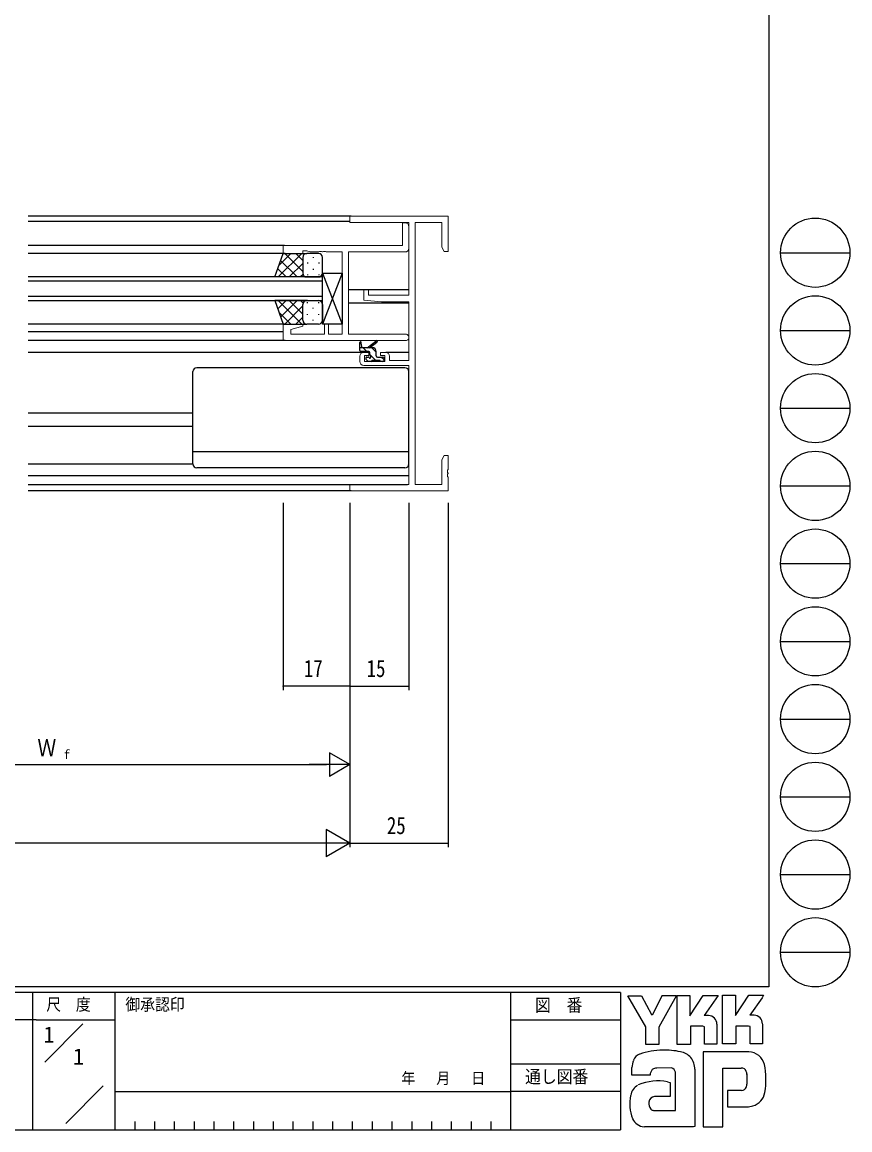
# Model space of a CAD drawing. Units: millimetres, scale not verified. Extents: x -397 to 397, y -282 to 282.
# Drawn here: x 185.9 to 396.7, y -282.1 to 0 of the extents above; entities that cross this region are included whole.
import ezdxf
from ezdxf.enums import TextEntityAlignment as Align

# ---------------------------------------------------------------- set-up
doc = ezdxf.new("R2010")
doc.units = ezdxf.units.MM
doc.header["$LTSCALE"] = 2
for name, color, linetype in [('0-1_USER1', 3, 'Continuous'), ('0-3_YKK_12', 2, 'Continuous'), ('0-4_YKK_13', 4, 'Continuous'), ('0-6_YKK_D', 6, 'Continuous'), ('0-7_YKK_ZWAK', 7, 'Continuous')]:
    doc.layers.add(name, color=color, linetype=linetype)
doc.layers.add('0-2_YKK_11', color=7, linetype='Continuous', lineweight=18)
doc.styles.add('ＭＳ ゴシック', font='')
doc.styles.get('ＭＳ ゴシック').set_extended_font_data('MS Gothic')

msp = doc.modelspace()

# ---------------------------------------------------------------- linework, layer by layer
at = {"layer": '0-2_YKK_11'}
for p, q in [((284.376, -57.53), (284.376, -52.1)), ((252.376, -81.1), (283.561, -81.1)), ((271.876, -86.401), (271.876, -85.101))]:
    msp.add_line(p, q, dxfattribs=at)
for points in [[(279.476, -85.101), (279.476, -86.201), (284.376, -86.201), (284.376, -71.201), (277.376, -71.201), (272.876, -70.807), (272.876, -68.201), (274.076, -68.201), (274.076, -69.501), (284.376, -69.501), (284.376, -51.031), (269.376, -51.031), (269.376, -49.401), (294.376, -49.401), (294.376, -58.401), (293.376, -58.401), (292.746, -57.309), (292.746, -51.031), (286.006, -51.031)], [(283.376, -51.1), (282.746, -51.1), (282.746, -56.9), (252.376, -56.9), (252.376, -58.9), (257.376, -58.9), (257.376, -58.2), (258.376, -58.2), (259.283, -58.53), (261.418, -58.53), (261.601, -58.41), (262.151, -58.41), (262.334, -58.53), (262.418, -58.53), (262.601, -58.41), (263.151, -58.41), (263.334, -58.53), (267.376, -58.53), (267.376, -79.47), (263.876, -79.47), (263.876, -76.9), (262.876, -76.9), (262.876, -79.47), (254.276, -79.47), (254.276, -78.261), (257.405, -77.423), (257.336, -76.9), (252.376, -76.9), (252.376, -81.1)], [(286.006, -51.031), (286.006, -117.771), (292.746, -117.771), (292.746, -111.492), (293.376, -110.401), (294.376, -110.401), (294.376, -113.942), (294.256, -114.126), (294.256, -114.676), (294.376, -114.859), (294.376, -114.942), (294.256, -115.126), (294.256, -115.676), (294.376, -115.859), (294.376, -119.401), (269.376, -119.401), (269.376, -117.771), (284.376, -117.771), (284.376, -87.401), (272.876, -87.401)], [(283.561, -79.47), (269.006, -79.47), (269.006, -58.53), (283.376, -58.53)], [(272.876, -84.101), (274.176, -84.101), (274.176, -84.901), (273.076, -84.901), (273.076, -86.401), (278.276, -86.401), (278.276, -84.901), (277.176, -84.901), (277.176, -84.101), (278.476, -84.101)]]:
    msp.add_lwpolyline(points, dxfattribs=at)
for centre, radius, start, end in [((283.376, -52.1), 1, 0.00001, 89.99999), ((283.376, -57.53), 1, 270.00001, 359.99999), ((283.561, -80.285), 0.815, 269.99999, 90.00001), ((272.876, -85.101), 1, 90.00001, 179.99999), ((278.476, -85.101), 1, 0.00001, 89.99999), ((272.876, -86.401), 1, 180.00001, 269.99999)]:
    msp.add_arc(centre, radius, start, end, dxfattribs=at)
at = {"layer": '0-3_YKK_12'}
for p, q in [((269.676, -49.401), (187.376, -49.401)), ((269.376, -50.801), (187.376, -50.801)), ((252.676, -56.9), (187.376, -56.901)), ((252.876, -58.9), (187.376, -58.901)), ((262.376, -64.901), (187.376, -64.901)), ((187.376, -65.901), (262.376, -65.901)), ((262.376, -70.901), (262.376, -64.901)), ((262.376, -69.901), (187.376, -69.901)), ((284.376, -68.201), (269.006, -68.201)), ((187.376, -70.901), (262.376, -70.901)), ((284.376, -71.601), (269.006, -71.601)), ((252.876, -76.9), (187.376, -76.899)), ((252.376, -78.901), (187.376, -78.901)), ((252.876, -81.1), (187.376, -81.101)), ((272.876, -84.101), (187.376, -84.101)), ((284.376, -84.101), (278.476, -84.101)), ((229.376, -99.601), (187.376, -99.601)), ((229.376, -103.001), (187.376, -103.001)), ((284.376, -115.501), (187.376, -115.501)), ((187.376, -117.771), (284.076, -117.771)), ((269.676, -119.401), (187.376, -119.401))]:
    msp.add_line(p, q, dxfattribs=at)
at = {"layer": '0-4_YKK_13'}
for p, q in [((250.229, -64.902), (252.372, -58.902)), ((257.104, -58.902), (251.104, -64.902)), ((254.276, -58.902), (251.315, -61.863)), ((252.372, -58.902), (258.372, -58.902)), ((257.372, -63.523), (252.752, -58.902)), ((257.372, -60.694), (255.581, -58.902)), ((261.372, -58.902), (258.372, -58.902)), ((255.924, -64.902), (251.728, -60.707)), ((257.372, -61.463), (253.932, -64.902)), ((257.372, -59.902), (257.372, -63.502)), ((257.372, -60.302), (257.372, -63.902)), ((258.594, -61.237), (258.594, -61.437)), ((260.009, -59.822), (260.009, -60.022)), ((261.424, -61.237), (261.424, -61.437)), ((262.372, -63.902), (262.372, -59.902)), ((253.095, -64.902), (250.984, -62.791)), ((257.429, -64.234), (256.761, -64.902)), ((258.594, -64.267), (258.594, -64.467)), ((260.009, -62.852), (260.009, -63.052)), ((261.424, -64.267), (261.424, -64.467)), ((262.376, -76.9), (262.376, -63.9)), ((262.376, -63.9), (267.376, -63.9)), ((262.376, -63.9), (267.376, -76.9)), ((267.376, -63.9), (262.376, -76.9)), ((267.376, -63.9), (267.376, -76.9)), ((258.594, -64.902), (250.229, -64.902)), ((258.372, -64.902), (261.372, -64.902)), ((250.229, -70.901), (252.372, -76.901)), ((258.594, -70.901), (250.229, -70.901)), ((253.095, -70.901), (250.984, -73.012)), ((257.104, -76.901), (251.104, -70.901)), ((255.924, -70.901), (251.728, -75.096)), ((257.372, -72.28), (252.752, -76.901)), ((257.372, -74.34), (253.932, -70.901)), ((257.429, -71.569), (256.761, -70.901)), ((257.372, -75.501), (257.372, -71.901)), ((257.372, -75.901), (257.372, -72.301)), ((258.372, -70.901), (261.372, -70.901)), ((258.594, -71.536), (258.594, -71.336)), ((260.009, -72.951), (260.009, -72.751)), ((261.424, -71.536), (261.424, -71.336)), ((262.372, -71.901), (262.372, -75.901)), ((254.276, -76.901), (251.315, -73.94)), ((257.372, -75.109), (255.581, -76.901)), ((258.594, -74.566), (258.594, -74.366)), ((260.009, -75.981), (260.009, -75.781)), ((261.424, -74.566), (261.424, -74.366)), ((252.372, -76.901), (258.372, -76.901)), ((261.372, -76.901), (258.372, -76.901)), ((267.376, -76.9), (262.376, -76.9)), ((271.876, -83.601), (271.876, -81.601)), ((272.176, -81.774), (272.374, -82.901)), ((273.776, -82.901), (275.994, -81.218)), ((274.376, -82.901), (276.195, -81.5)), ((275.076, -82.901), (271.876, -82.901)), ((274.176, -83.901), (272.176, -83.901)), ((273.711, -83.901), (272.711, -82.901)), ((274.476, -84.84), (274.476, -84.201)), ((276.076, -84.02), (274.957, -82.901)), ((276.076, -85.001), (276.076, -83.901)), ((273.964, -86.313), (273.464, -85.813)), ((273.676, -85.301), (274.015, -85.301)), ((274.776, -86.401), (274.176, -86.401)), ((276.011, -86.201), (274.476, -84.665)), ((277.076, -86.201), (274.976, -86.201)), ((276.376, -85.301), (277.776, -85.301)), ((277.776, -86.401), (277.276, -86.401)), ((278.076, -86.02), (277.357, -85.301)), ((278.076, -85.601), (278.076, -86.101)), ((229.376, -112.501), (229.376, -89.001)), ((283.376, -88.001), (230.376, -88.001)), ((284.376, -112.501), (284.376, -89.001)), ((284.376, -109.461), (229.376, -109.461)), ((187.376, -112.501), (229.376, -112.501)), ((283.376, -113.501), (230.376, -113.501))]:
    msp.add_line(p, q, dxfattribs=at)
for centre, radius, start, end in [((258.372, -59.902), 1, 90, 180), ((258.372, -59.902), 1, 90, 180), ((261.372, -59.902), 1, 360, 90), ((258.372, -63.902), 1, 180, 270), ((258.372, -63.902), 1, 180, 270), ((261.372, -63.902), 1, 270, 360), ((258.372, -71.901), 1, 90, 180), ((258.372, -71.901), 1, 90, 180), ((261.372, -71.901), 1, 360, 90), ((258.372, -75.901), 1, 180, 270), ((258.372, -75.901), 1, 180, 270), ((261.372, -75.901), 1, 270, 360), ((272.076, -81.601), 0.2, 300, 180), ((276.176, -81.301), 0.2, 275.58289, 155.58289), ((272.176, -83.601), 0.3, 180, 270), ((274.176, -84.201), 0.3, 0, 90), ((275.076, -83.901), 1, 0, 90), ((273.676, -85.601), 0.3, 90, 225), ((274.176, -86.101), 0.3, 225, 270), ((274.015, -85.601), 0.3, 33.05573, 90), ((274.476, -85.301), 0.25, 213.05573, 56.94427), ((274.776, -84.84), 0.3, 180, 236.94427), ((274.776, -86.201), 0.2, 270, 0), ((276.376, -85.001), 0.3, 180, 270), ((277.276, -86.201), 0.2, 180, 270), ((277.776, -85.601), 0.3, 0, 90), ((277.776, -86.101), 0.3, 270, 0), ((230.376, -89.001), 1, 90, 180), ((283.376, -89.001), 1, 0, 90), ((230.376, -112.501), 1, 180, 270), ((283.376, -112.501), 1, 270, 0)]:
    msp.add_arc(centre, radius, start, end, dxfattribs=at)
at = {"layer": '0-6_YKK_D'}
for p, q in [((252.376, -122.401), (252.376, -170.098)), ((269.376, -122.401), (269.376, -170.098)), ((269.376, -122.401), (269.376, -170.098)), ((269.376, -122.401), (269.376, -210.098)), ((269.376, -122.401), (269.376, -190.098)), ((269.376, -122.401), (269.376, -210.098)), ((284.376, -122.401), (284.376, -170.098)), ((294.376, -122.401), (294.376, -210.098)), ((269.376, -169.098), (252.376, -169.098)), ((269.376, -169.098), (284.376, -169.098)), ((264.18, -186.098), (264.18, -192.098)), ((269.376, -189.098), (264.18, -186.098)), ((125.376, -189.098), (263.376, -189.098)), ((269.376, -189.098), (258.984, -189.098)), ((269.376, -189.098), (264.18, -192.098)), ((263.314, -205.598), (263.314, -212.598)), ((269.376, -209.098), (263.314, -205.598)), ((262.376, -209.098), (-63.624, -209.098)), ((269.376, -209.098), (257.251, -209.098)), ((269.376, -209.098), (263.314, -212.598)), ((269.376, -209.098), (294.376, -209.098))]:
    msp.add_line(p, q, dxfattribs=at)
for centre, start, end in [((252.376, -169.098), 0, 180), ((252.376, -169.098), 180, 0), ((269.376, -169.098), 0, 180), ((269.376, -169.098), 0, 180), ((269.376, -169.098), 180, 0), ((269.376, -169.098), 180, 0), ((284.376, -169.098), 0, 180), ((284.376, -169.098), 180, 0), ((294.376, -209.098), 0, 180), ((294.376, -209.098), 180, 0)]:
    msp.add_arc(centre, 0.106, start, end, dxfattribs=at)
at = {"layer": '0-7_YKK_ZWAK'}
for p, q in [((376.1, 279.3), (376.1, -245.7)), ((379.076, -58.716), (396.716, -58.716)), ((379.076, -78.512), (396.716, -78.512)), ((379.076, -98.308), (396.716, -98.308)), ((379.076, -118.104), (396.716, -118.104)), ((379.076, -137.9), (396.716, -137.9)), ((379.076, -157.696), (396.716, -157.696)), ((379.076, -177.492), (396.716, -177.492)), ((379.076, -197.288), (396.716, -197.288)), ((379.076, -217.084), (396.716, -217.084)), ((379.076, -236.88), (396.716, -236.88)), ((376.1, -245.7), (-393.9, -245.7)), ((338.3, -247.1), (-393.9, -247.1)), ((188.5, -247.1), (188.5, -282.1)), ((209.5, -247.1), (209.5, -282.1)), ((310.3, -247.1), (310.3, -282.1)), ((338.3, -247.1), (338.3, -282.1)), ((344.732, -255.899), (340.137, -248.006)), ((340.137, -248.006), (343.651, -248.006)), ((343.651, -248.006), (346.164, -252.709)), ((348.936, -247.898), (346.381, -252.871)), ((352.562, -247.898), (348.029, -255.926)), ((348.936, -247.898), (352.562, -247.898)), ((352.76, -260.331), (352.76, -247.925)), ((352.76, -247.925), (355.976, -247.925)), ((355.976, -253.023), (359.355, -247.871)), ((355.976, -247.925), (355.976, -253.023)), ((359.355, -247.871), (363.18, -247.871)), ((363.18, -247.871), (359.64, -253.006)), ((364.274, -260.223), (364.274, -247.817)), ((364.274, -247.817), (367.545, -247.817)), ((367.545, -253.008), (370.978, -247.817)), ((367.545, -247.817), (367.545, -253.008)), ((370.978, -247.817), (374.762, -247.817)), ((374.762, -247.817), (374.383, -248.465)), ((374.383, -248.465), (371.261, -252.925)), ((346.164, -252.709), (346.381, -252.871)), ((360.679, -253.006), (359.64, -253.006)), ((372.301, -252.925), (371.261, -252.925)), ((189.484, -254.099), (121.3, -254.099)), ((189.484, -254.099), (209.5, -254.099)), ((191.67, -264.836), (201.364, -255.143)), ((310.3, -254.1), (338.3, -254.1)), ((344.732, -260.358), (344.732, -255.899)), ((348.029, -255.926), (348.029, -260.358)), ((359.274, -255.682), (356.084, -255.682)), ((356.084, -255.682), (356.084, -260.331)), ((359.706, -255.844), (359.274, -255.682)), ((359.706, -260.25), (359.706, -255.844)), ((362.842, -255.169), (362.842, -260.25)), ((371.302, -260.196), (371.302, -255.817)), ((374.464, -255.169), (374.464, -260.196)), ((348.029, -260.358), (344.732, -260.358)), ((356.084, -260.331), (352.76, -260.331)), ((359.328, -262.196), (359.328, -281.306)), ((370.923, -262.196), (359.328, -262.196)), ((362.842, -260.25), (359.706, -260.25)), ((367.68, -260.223), (364.274, -260.223)), ((371.302, -260.146), (371.353, -260.196)), ((374.464, -260.196), (371.302, -260.196)), ((310.3, -265.299), (338.3, -265.299)), ((351.246, -266.305), (347.548, -266.375)), ((352.327, -277.171), (352.327, -267.44)), ((357.22, -266.683), (357.22, -281.279)), ((364.355, -281.306), (364.355, -266.359)), ((364.355, -266.359), (369.004, -266.359)), ((370.473, -267.856), (370.491, -270.491)), ((350.273, -269.873), (350.976, -270.035)), ((350.976, -270.035), (350.976, -273.63)), ((196.972, -280.445), (206.496, -270.921)), ((209.5, -272.3), (310.3, -272.3)), ((338.3, -272.299), (310.3, -272.299)), ((350.976, -273.63), (346.981, -273.635)), ((369.113, -272.089), (365.572, -272.089)), ((365.572, -272.089), (365.572, -276.225)), ((365.572, -276.225), (370.896, -276.225)), ((370.896, -276.225), (371.978, -275.982)), ((346.705, -277.171), (352.327, -277.171)), ((351.895, -277.171), (352.246, -277.171)), ((352.327, -277.17), (352.328, -277.171)), ((-393.9, -282.1), (338.3, -282.1)), ((214.54, -280), (214.54, -282.1)), ((219.58, -280), (219.58, -282.1)), ((224.62, -280), (224.62, -282.1)), ((229.66, -280), (229.66, -282.1)), ((234.7, -280), (234.7, -282.1)), ((239.74, -280), (239.74, -282.1)), ((244.78, -280), (244.78, -282.1)), ((249.82, -280), (249.82, -282.1)), ((254.86, -280), (254.86, -282.1)), ((259.9, -280), (259.9, -282.1)), ((264.94, -280), (264.94, -282.1)), ((269.98, -280), (269.98, -282.1)), ((275.02, -280), (275.02, -282.1)), ((280.06, -280), (280.06, -282.1)), ((285.1, -280), (285.1, -282.1)), ((290.14, -280), (290.14, -282.1)), ((295.18, -280), (295.18, -282.1)), ((300.22, -280), (300.22, -282.1)), ((305.26, -280), (305.26, -282.1)), ((345.867, -281.36), (344.38, -281.36)), ((356.895, -281.333), (345.867, -281.36)), ((357.22, -281.279), (356.895, -281.333)), ((359.328, -281.306), (363.571, -281.306)), ((363.571, -281.306), (364.355, -281.306))]:
    msp.add_line(p, q, dxfattribs=at)
for points in [[(371.302, -255.817), (370.869, -255.655), (367.68, -255.655), (367.68, -260.223)], [(345.867, -268.17), (341.218, -268.17), (341.218, -266.241)]]:
    msp.add_lwpolyline(points, dxfattribs=at)
for centre in [(387.896, -58.716), (387.896, -78.512), (387.896, -98.308), (387.896, -118.104), (387.896, -137.9), (387.896, -157.696), (387.896, -177.492), (387.896, -197.288), (387.896, -217.084), (387.896, -236.88)]:
    msp.add_circle(centre, 8.82, dxfattribs=at)
for centre, radius, start, end in [((360.679, -255.169), 2.163, 0.00166, 89.99604), ((372.3, -255.088), 2.163, 0.00166, 89.99604), ((349.022, -279.501), 17.68, 89.89165, 109.30848), ((349.541, -282.563), 20.748, 78.7801, 91.46938), ((352.83, -266.596), 4.449, 40.66422, 80.31694), ((370.772, -266.54), 4.341, 14.44572, 87.08746), ((346.259, -266.266), 5.037, 158.41083, 179.71775), ((343.906, -265.155), 2.444, 109.02127, 161.51264), ((352.609, -266.585), 4.612, 358.78059, 38.76563), ((347.975, -268.107), 2.109, 138.46382, 181.71359), ((347.415, -268.071), 1.701, 85.50551, 126.78038), ((350.756, -267.854), 1.625, 14.7552, 72.44995), ((369.165, -267.579), 1.229, 16.43123, 96.91661), ((366.831, -268.308), 3.673, 4.93423, 17.03552), ((354.466, -269.287), 20.86, 350.99027, 10.67625), ((344.727, -274.027), 3.908, 121.82711, 169.08475), ((347.82, -282.954), 13.309, 79.38098, 112.05825), ((366.81, -270.141), 3.697, 343.6902, 354.75362), ((351.749, -275.495), 11.082, 168.76372, 199.80079), ((346.99, -275.079), 1.445, 90.33953, 178.03639), ((369.114, -270.784), 1.306, 269.95468, 342.90145), ((370.835, -271.845), 4.291, 285.44291, 349.90448), ((347.882, -275.428), 2.369, 171.08203, 216.71923), ((346.95, -275.665), 1.526, 230.9728, 260.75491), ((344.74, -277.543), 3.823, 207.31435, 263.59464)]:
    msp.add_arc(centre, radius, start, end, dxfattribs=at)

# ---------------------------------------------------------------- texts
at = {"layer": '0-1_USER1', "style": 'ＭＳ ゴシック'}
for p in [(191.3, -261.099), (198.833, -266.699)]:
    msp.add_text('1', height=4.106, dxfattribs=at).set_placement(p, align=Align.BOTTOM_LEFT)
at = {"layer": '0-6_YKK_D', "style": 'ＭＳ ゴシック', "width": 0.8}
for s, height, p in [('17', 4.399, (257.66, -168.098)), ('15', 4.399, (273.635, -168.098)), ('Ｗ', 4.399, (189.759, -188.298)), ('ｆ', 2.199, (195.996, -188.298)), ('25', 4.399, (278.794, -208.098))]:
    msp.add_text(s, height=height, dxfattribs=at).set_placement(p, align=Align.BOTTOM_LEFT)
at = {"layer": '0-7_YKK_ZWAK', "style": 'ＭＳ ゴシック', "width": 0.9}
for s, height, p in [('尺  度', 3.079, (192.012, -252.637)), ('御承認印', 3.079, (212.167, -252.633)), ('図\u3000番', 3.284, (316.498, -252.962)), ('年   月   日', 2.903, (282.476, -271.269)), ('通し図番', 3.284, (313.979, -271.185))]:
    msp.add_text(s, height=height, dxfattribs=at).set_placement(p, align=Align.BOTTOM_LEFT)

doc.saveas('drawing.dxf')
